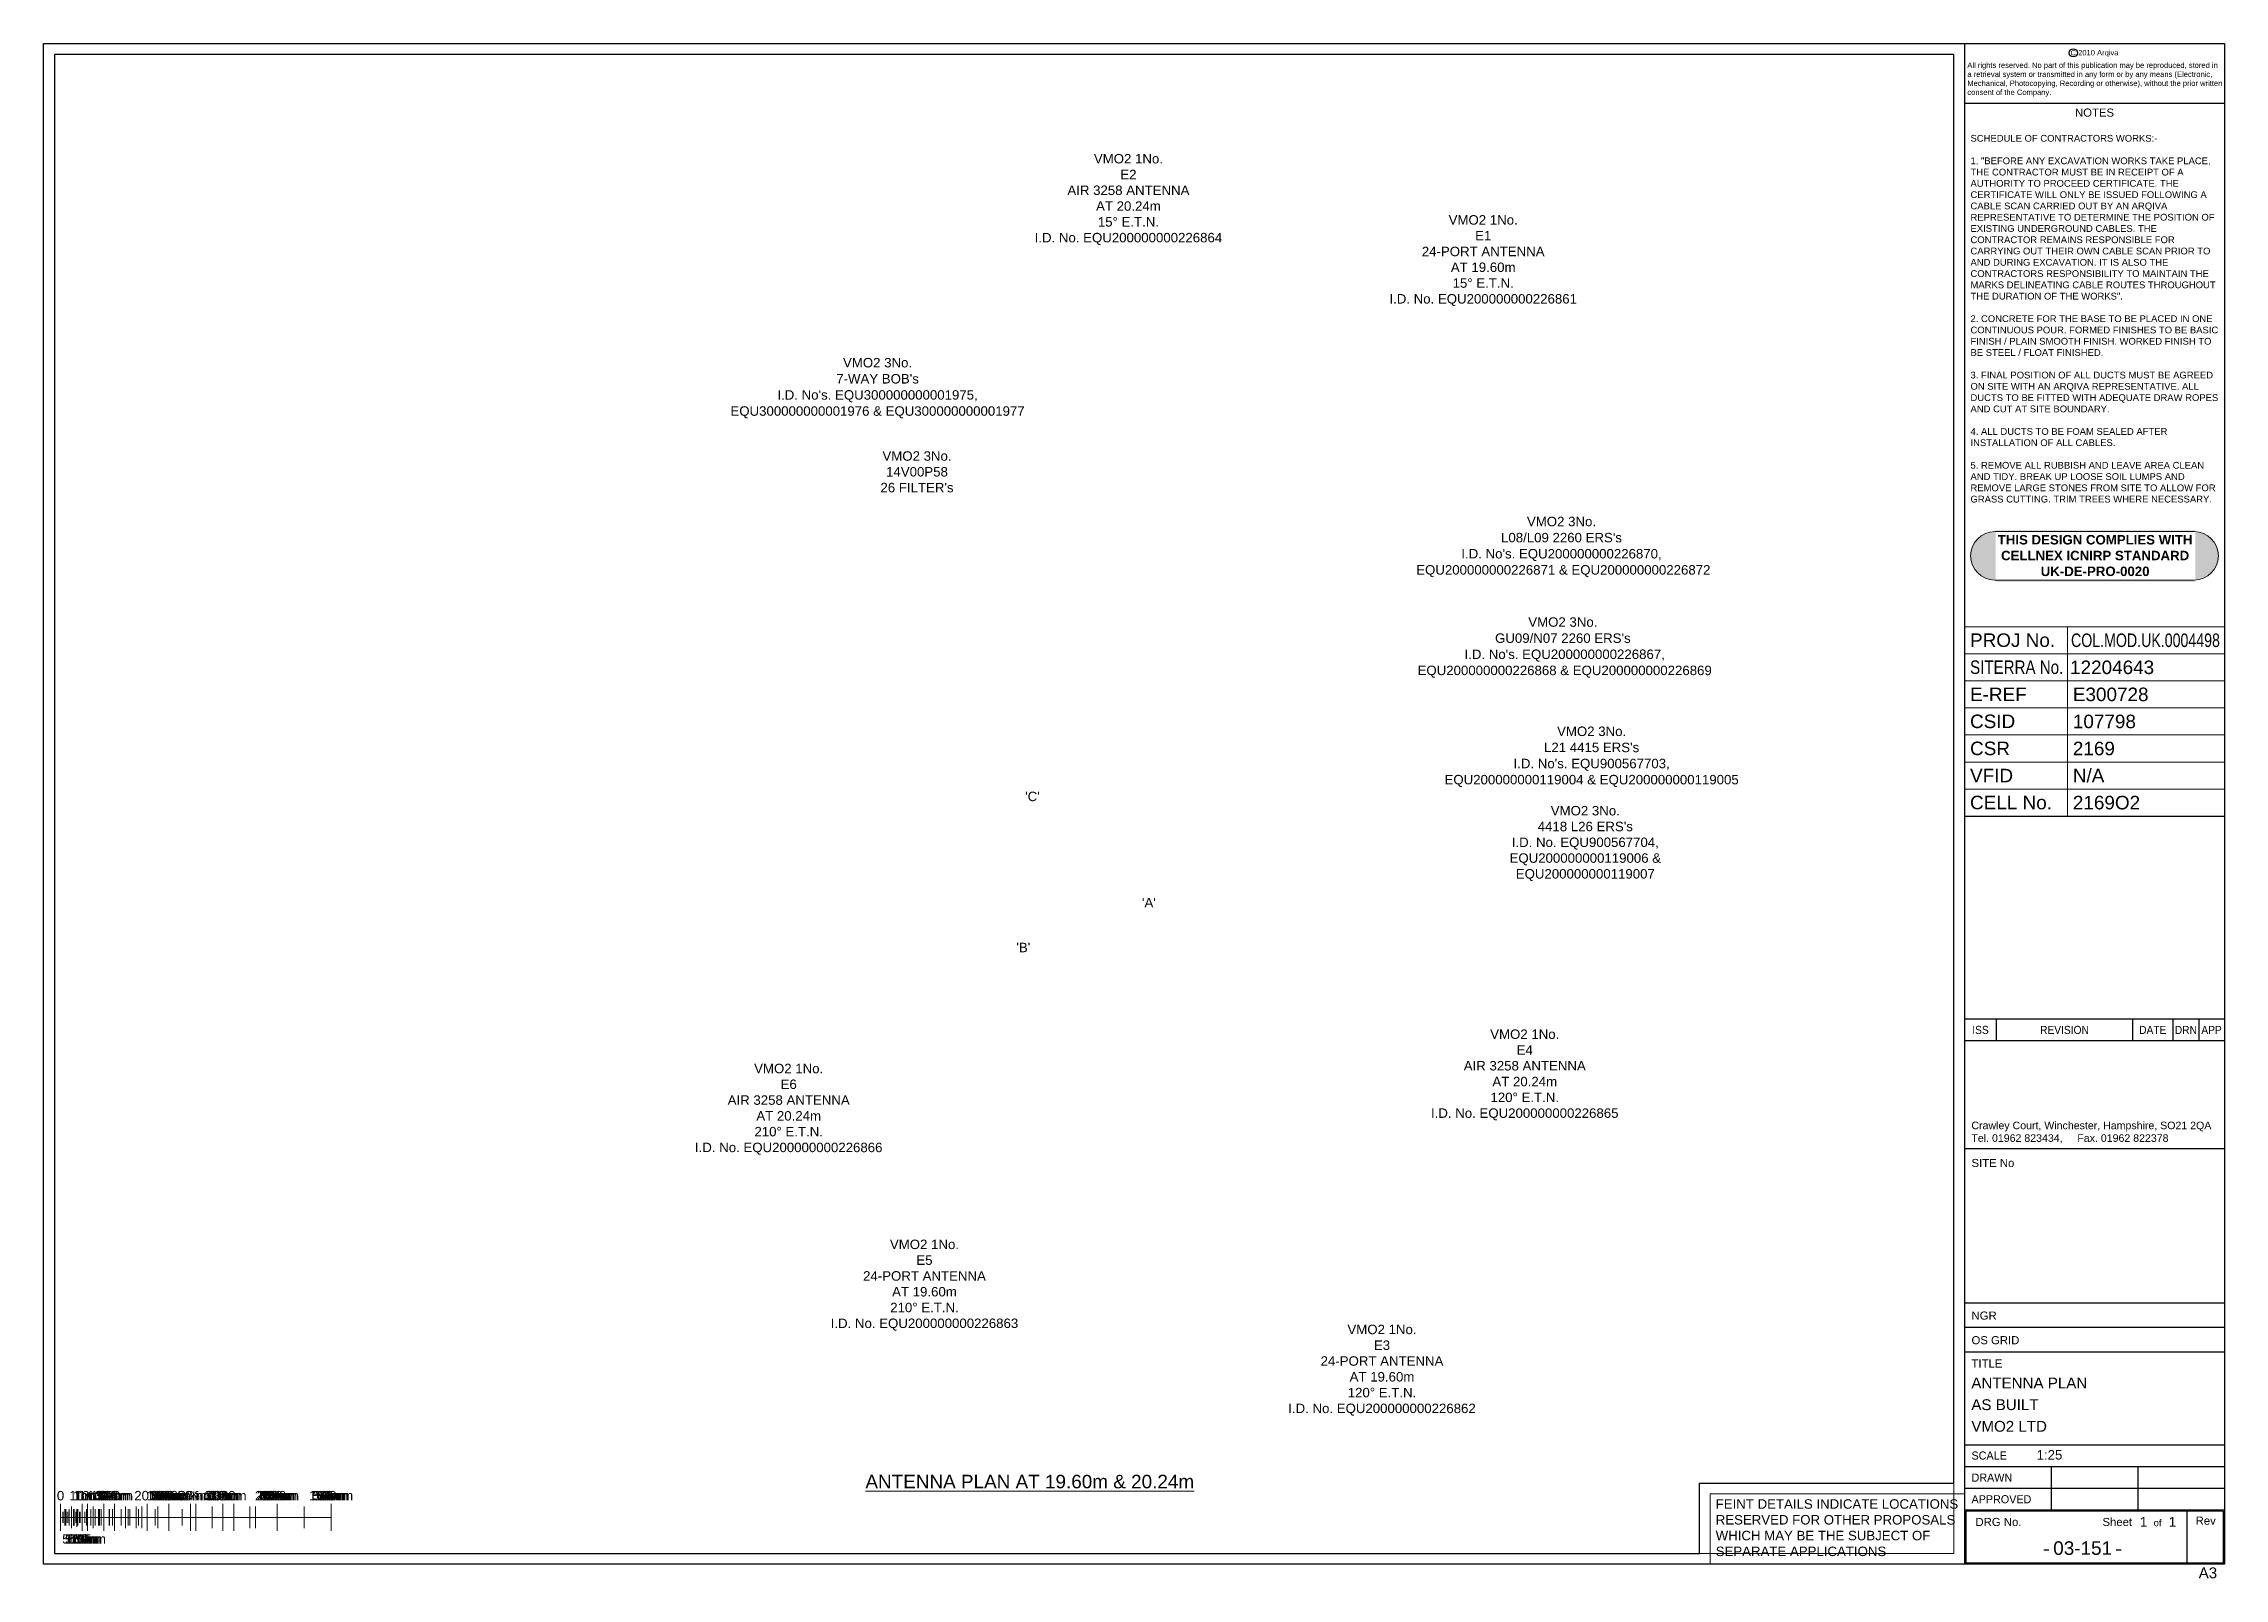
# Paper-space layout '03-151 VMO2 LTD ANTENNA PLAN' of a CAD drawing. Header units: millimetres. Extents: x 0 to 403, y -3 to 281.
import ezdxf
from ezdxf.enums import TextEntityAlignment as Align

# ---------------------------------------------------------------- set-up
doc = ezdxf.new("R2010")
doc.units = ezdxf.units.MM
doc.header["$LTSCALE"] = 30
doc.layers.add('ACAD ENTITIES HIDDEN', color=7, linetype='Continuous')
doc.layers.add('BORDER', color=7, linetype='Continuous', lineweight=25)
doc.layers.add('TEXT AND DIMENSIONS', color=7, linetype='Continuous', lineweight=13)
doc.layers.add('VIEWPORTS', color=7, linetype='Continuous', plot=False)
doc.styles.add('textstyle3', font='arial.ttf')
doc.styles.add('textstyle4', font='arial.ttf', dxfattribs={"width": 0.9})
doc.styles.add('textstyle5', font='arial.ttf', dxfattribs={"width": 0.95})

# ---------------------------------------------------------------- blocks, each defined once
blk = doc.blocks.new('A3MAS')
at = {"layer": 'BORDER'}
for p, q in [((0, 281), (403, 281)), ((0, 0), (0, 281)), ((355, 281), (355, 0)), ((403, 281), (403, 0)), ((355, 270), (403, 270)), ((355, 138.24), (403, 138.24)), ((403, 100.74), (355, 100.74)), ((403, 96.74), (355, 96.74)), ((360.85, 100.74), (360.85, 96.74)), ((386.04, 100.74), (386.04, 96.74)), ((393.5, 100.74), (393.5, 96.74)), ((398.25, 100.74), (398.25, 96.74)), ((403, 76.74), (355, 76.74)), ((403, 48.21), (355, 48.21)), ((403, 43.71), (355, 43.71)), ((403, 39.21), (355, 39.21)), ((403, 22), (355, 22)), ((403, 18), (355, 18)), ((371, 18), (371, 10)), ((387, 18), (387, 10)), ((403, 14), (355, 14)), ((403, 10), (355, 10)), ((355.2, 9.8), (355.2, 0.2)), ((402.8, 9.8), (355.2, 9.8)), ((396.05, 9.8), (396.05, 0.2)), ((402.8, 9.8), (402.8, 0.2)), ((403, 0), (0, 0)), ((402.8, 0.2), (355.2, 0.2))]:
    blk.add_line(p, q, dxfattribs=at)
at = {"layer": 'BORDER', "const_width": 0.25}
for points in [[(369.61, 2.64), (370.61, 2.64)], [(382.95, 2.64), (383.95, 2.64)]]:
    blk.add_lwpolyline(points, dxfattribs=at)
at = {"layer": 'BORDER'}
blk.add_circle((375.08, 279.3), 0.764, dxfattribs=at)
at = {"layer": 'BORDER', "style": 'textstyle3'}
blk.add_text('NOTES', height=1.5, dxfattribs=at).set_placement((379, 267.5), align=Align.CENTER)
at = {"layer": 'BORDER'}
for s, style, width, p in [('ISS', 'textstyle4', 0.9, (357.93, 98.73)), ('REVISION', 'textstyle4', 0.9, (373.45, 98.73)), ('DATE', 'textstyle4', 0.9, (389.77, 98.73)), ('DRN', 'textstyle4', 0.9, (395.88, 98.73)), ('APP', 'textstyle4', 0.9, (400.63, 98.73)), ('DRAWN', 'textstyle5', 0.95, (360.03, 16)), ('APPROVED', 'textstyle5', 0.95, (361.8, 12))]:
    blk.add_text(s, height=1.5, dxfattribs=dict(at, style=style, width=width)).set_placement(p, align=Align.MIDDLE_CENTER)
at = {"layer": 'BORDER', "style": 'textstyle3'}
for s, p in [('SITE No', (356.27, 73.39)), ('NGR', (356.27, 45.19)), ('OS GRID', (356.27, 40.64)), ('TITLE', (356.27, 36.33)), ('DRG No.', (357, 7.05))]:
    blk.add_text(s, height=1.5, dxfattribs=at).set_placement(p)
at = {"layer": 'BORDER', "style": 'textstyle5', "width": 0.95}
blk.add_text('SCALE', height=1.5, dxfattribs=at).set_placement((356.27, 19.33))
at = {"layer": 'BORDER', "style": 'textstyle3'}
for s, height, p in [('Sheet', 1.5, (383.21, 7.83)), ('of', 1.25, (390.65, 7.67)), ('Rev', 1.5, (399.55, 8.03))]:
    blk.add_text(s, height=height, dxfattribs=at).set_placement(p, align=Align.MIDDLE)
for s, insert, char_height, attachment_point in [('C 2010 Arqiva', (379, 279.82), 1, 2), ('A3', (399.96, -1.61), 2, 5)]:
    blk.add_mtext(s, dxfattribs=dict(at, insert=insert, char_height=char_height, attachment_point=attachment_point))
at = {"layer": 'BORDER', "attachment_point": 1, "style": 'textstyle3'}
for s, insert, char_height, width in [('All rights reserved. No part of this publication may be reproduced, stored in a retrieval system or transmitted in any form or by any means (Electronic, Mechanical, Photocopying, Recording or otherwise), without the prior written consent of the Company.', (355.5, 277.51), 1, 47), ('Crawley Court, Winchester, Hampshire, SO21 2QA\\PTel. 01962 823434,     Fax. 01962 822378', (356.25, 81.78), 1.4, 45.75)]:
    blk.add_mtext(s, dxfattribs=dict(at, insert=insert, char_height=char_height, width=width))
at = {"layer": 'BORDER', "style": 'textstyle3'}
for tag, p, height in [('TITLE1', (356.24, 32.48), 2), ('TITLE2', (356.24, 28.48), 2), ('TITLE3', (356.24, 24.48), 2), ('SCALE', (368.3, 19.33), 1.75)]:
    blk.add_attdef(tag, p, '', height=height, dxfattribs=at)
for tag, height, p in [('SHTNO', 1.8, (388.07, 7.83)), ('SHTOF', 1.8, (393.4, 7.83)), ('USERIDCATEGORY', 2.5, (376.81, 2.98))]:
    blk.add_attdef(tag, text='', height=height, dxfattribs=at).set_placement(p, align=Align.MIDDLE)
blk = doc.blocks.new('*U37')
at = {"layer": 'TEXT AND DIMENSIONS'}
for p, q in [((0, 2.5), (0, -2.5)), ((0, 2.5), (0, -2.5)), ((0, 2.5), (0, -2.5)), ((0, 2.5), (0, -2.5)), ((0, 2.5), (0, -2.5)), ((0, 2.5), (0, -2.5)), ((0, 2.5), (0, -2.5)), ((0, 2.5), (0, -2.5)), ((0, 2.5), (0, -2.5)), ((0, 2.5), (0, -2.5)), ((0, 2.5), (0, -2.5)), ((0, 2.5), (0, -2.5)), ((0, 2.5), (0, -2.5)), ((0, 0), (40, 0)), ((0, 0), (50, 0)), ((0, 0), (40, 0)), ((0, 0), (40, 0)), ((0, 0), (50, 0)), ((0, 0), (50, 0)), ((0, 0), (50, 0)), ((0, 0), (40, 0)), ((0, 0), (50, 0)), ((0, 0), (50, 0)), ((0, 0), (50, 0)), ((0, 0), (40, 0)), ((0, 0), (40, 0)), ((0, 0), (50, 0)), ((0, 0), (40, 0)), ((0, 0), (40, 0)), ((0, 0), (40, 0)), ((0, 0), (40, 0)), ((0.4, 1), (0.4, -1)), ((0.5, 1), (0.5, -1)), ((0.8, 1.5), (0.8, -1.5)), ((0.8, 1.5), (0.8, -1.5)), ((0.8, 1), (0.8, -1)), ((1, 1.5), (1, -1.5)), ((1, 1.5), (1, -1.5)), ((1, 1.5), (1, -1.5)), ((1, 1.5), (1, -1.5)), ((1, 1.5), (1, -1.5)), ((1, 1), (1, -1)), ((1.2, 1), (1.2, -1)), ((1.5, 1), (1.5, -1)), ((1.6, 1.5), (1.6, -1.5)), ((1.6, 1.5), (1.6, -1.5)), ((1.6, 1), (1.6, -1)), ((2, 2), (2, -2)), ((2, 2), (2, -2)), ((2, 2), (2, -2)), ((2, 2), (2, -2)), ((2, 2), (2, -2)), ((2, 1.5), (2, -1.5)), ((2, 1.5), (2, -1.5)), ((2, 1.5), (2, -1.5)), ((2, 1.5), (2, -1.5)), ((2, 1), (2, -1)), ((2.4, 1.5), (2.4, -1.5)), ((2.4, 1.5), (2.4, -1.5)), ((2.4, 1), (2.4, -1)), ((2.5, 1.5), (2.5, -1.5)), ((2.5, 1.5), (2.5, -1.5)), ((2.8, 1), (2.8, -1)), ((3, 1.5), (3, -1.72)), ((3, 1.5), (3, -1.72)), ((3, 1.5), (3, -1.72)), ((3, 1.5), (3, -1.72)), ((3, 1.5), (3, -1.72)), ((3, 1), (3, -1)), ((3.2, 1.5), (3.2, -1.5)), ((3.2, 1.5), (3.2, -1.5)), ((3.2, 1), (3.2, -1)), ((3.5, 1), (3.5, -1)), ((3.6, 1), (3.6, -1)), ((4, 2.5), (4, -2.5)), ((4, 2.5), (4, -2.5)), ((4, 2.5), (4, -2.5)), ((4, 2), (4, -2)), ((4, 2), (4, -2)), ((4, 2), (4, -2)), ((4, 2), (4, -2)), ((4, 2), (4, -2)), ((4, 2), (4, -2)), ((4, 2), (4, -2)), ((4, 1), (4, -1)), ((4.5, 1), (4.5, -1)), ((4.8, 1.5), (4.8, -1.5)), ((4.8, 1.5), (4.8, -1.5)), ((5, 2.5), (5, -2.5)), ((5, 2.5), (5, -2.5)), ((5, 1.5), (5, -1.5)), ((5, 1.5), (5, -1.5)), ((5, 1.5), (5, -1.5)), ((5, 1.5), (5, -1.5)), ((5, 1.5), (5, -1.5)), ((5.6, 1.5), (5.6, -1.5)), ((5.6, 1.5), (5.6, -1.5)), ((6, 2), (6, -2)), ((6, 2), (6, -2)), ((6, 2), (6, -2)), ((6, 2), (6, -2)), ((6, 2), (6, -2)), ((6, 1.5), (6, -1.5)), ((6, 1.5), (6, -1.5)), ((6, 1.5), (6, -1.5)), ((6, 1.5), (6, -1.5)), ((6.4, 1.5), (6.4, -1.5)), ((6.4, 1.5), (6.4, -1.5)), ((7, 1.5), (7, -1.5)), ((7, 1.5), (7, -1.5)), ((7, 1.5), (7, -1.5)), ((7, 1.5), (7, -1.5)), ((7, 1.5), (7, -1.5)), ((7.2, 1.5), (7.2, -1.5)), ((7.2, 1.5), (7.2, -1.5)), ((7.5, 1.5), (7.5, -1.5)), ((7.5, 1.5), (7.5, -1.5)), ((8, 2.5), (8, -2.5)), ((8, 2.5), (8, -2.5)), ((8, 2), (8, -2)), ((8, 2), (8, -2)), ((8, 2), (8, -2)), ((8, 2), (8, -2)), ((8, 2), (8, -2)), ((8, 2), (8, -2)), ((8, 2), (8, -2)), ((8, 2), (8, -2)), ((9, 1.5), (9, -1.5)), ((9, 1.5), (9, -1.5)), ((9.07, 1.5), (9.07, -1.5)), ((9.07, 1.5), (9.07, -1.5)), ((9.07, 1.5), (9.07, -1.5)), ((9.6, 1.5), (9.6, -1.5)), ((10, 2.5), (10, -2.5)), ((10, 2.5), (10, -2.5)), ((10, 2.5), (10, -2.5)), ((10, 2.5), (10, -2.5)), ((10, 2.5), (10, -2.5)), ((10, 2.5), (10, -2.5)), ((10, 2.5), (10, -2.5)), ((10, 2), (10, -2)), ((10, 2), (10, -2)), ((10, 1.5), (10, -1.5)), ((10, 1.5), (10, -1.5)), ((10, 1.5), (10, -1.5)), ((10, 1.5), (10, -1.5)), ((10, 1.5), (10, -1.5)), ((11.2, 1.5), (11.2, -1.5)), ((12, 2), (12, -2)), ((12, 2), (12, -2)), ((12, 2), (12, -2)), ((12, 2), (12, -2)), ((12, 2), (12, -2)), ((12, 2), (12, -2)), ((12, 2), (12, -2)), ((12, 2), (12, -2)), ((12, 2), (12, -2)), ((12.5, 1.5), (12.5, -1.5)), ((12.5, 1.5), (12.5, -1.5)), ((12.8, 1.5), (12.8, -1.5)), ((14, 2), (14, -2)), ((14, 2), (14, -2)), ((14, 2), (14, -2)), ((14, 2), (14, -2)), ((14, 2), (14, -2)), ((14, 1.5), (14, -1.5)), ((14, 1.5), (14, -1.5)), ((14, 1.5), (14, -1.5)), ((14, 1.5), (14, -1.5)), ((14, 1.5), (14, -1.5)), ((14.4, 1.5), (14.4, -1.5)), ((15, 2), (15, -2)), ((15, 2), (15, -2)), ((16, 2.5), (16, -2.5)), ((16, 2), (16, -2)), ((16, 2), (16, -2)), ((16, 2), (16, -2)), ((16, 2), (16, -2)), ((16, 2), (16, -2)), ((16, 2), (16, -2)), ((16, 2), (16, -2)), ((16, 2), (16, -2)), ((16, 2), (16, -2)), ((17.5, 1.5), (17.5, -1.5)), ((17.5, 1.5), (17.5, -1.5)), ((18, 2), (18, -2)), ((18, 2), (18, -2)), ((18, 2), (18, -2)), ((18, 2), (18, -2)), ((18, 2), (18, -2)), ((18, 1.5), (18, -1.5)), ((18, 1.5), (18, -1.5)), ((18, 1.5), (18, -1.5)), ((18, 1.5), (18, -1.5)), ((18, 1.5), (18, -1.5)), ((20, 2.5), (20, -2.5)), ((20, 2.5), (20, -2.5)), ((20, 2.5), (20, -2.5)), ((20, 2.5), (20, -2.5)), ((20, 2.5), (20, -2.5)), ((20, 2.5), (20, -2.5)), ((20, 2.5), (20, -2.5)), ((20, 2.5), (20, -2.5)), ((20, 2.5), (20, -2.5)), ((20, 2.5), (20, -2.5)), ((20, 2), (20, -2)), ((20, 2), (20, -2)), ((20, 2), (20, -2)), ((22.5, 1.5), (22.5, -1.5)), ((22.5, 1.5), (22.5, -1.5)), ((24, 2.5), (24, -2.5)), ((24, 2), (24, -2)), ((24, 2), (24, -2)), ((24, 2), (24, -2)), ((25, 2.5), (25, -2.5)), ((25, 2.5), (25, -2.5)), ((28, 2), (28, -2)), ((28, 2), (28, -2)), ((28, 2), (28, -2)), ((30, 2.5), (30, -2.5)), ((30, 2.5), (30, -2.5)), ((30, 2), (30, -2)), ((30, 2), (30, -2)), ((32, 2.5), (32, -2.5)), ((32, 2), (32, -2)), ((32, 2), (32, -2)), ((32, 2), (32, -2)), ((35, 2), (35, -2)), ((35, 2), (35, -2)), ((36, 2), (36, -2)), ((36, 2), (36, -2)), ((36, 2), (36, -2)), ((40, 2.5), (40, -2.5)), ((40, 2.5), (40, -2.5)), ((40, 2.5), (40, -2.5)), ((40, 2.5), (40, -2.5)), ((40, 2.5), (40, -2.5)), ((40, 2.5), (40, -2.5)), ((40, 2.5), (40, -2.5)), ((40, 2.5), (40, -2.5)), ((40, 2.5), (40, -2.5)), ((40, 2.5), (40, -2.5)), ((40, 2.5), (40, -2.5)), ((40, 2), (40, -2)), ((40, 2), (40, -2)), ((45, 2), (45, -2)), ((45, 2), (45, -2)), ((50, 2.5), (50, -2.5)), ((50, 2.5), (50, -2.5)), ((50, 2.5), (50, -2.5)), ((50, 2.5), (50, -2.5))]:
    blk.add_line(p, q, dxfattribs=at)
at = {"layer": 'TEXT AND DIMENSIONS', "flags": 128}
for points in [[(0, 2.5), (0, -2.5)], [(0, 2.5), (0, -2.5)], [(0, 2.5), (0, -2.5)], [(0, 2.5), (0, -2.5)], [(0, 2.5), (0, -2.5)], [(0, 2.5), (0, -2.5)], [(0, 2.5), (0, -2.5)], [(0, 0), (50, 0)], [(0, 0), (40, 0)], [(1, 1.5), (1, -1.5)], [(1, 1.5), (1, -1.5)], [(1, 1.5), (1, -1.5)], [(2, 1.5), (2, -1.5)], [(2, 1.5), (2, -1.5)], [(2, 1.5), (2, -1.5)], [(3, 1.5), (3, -1.5)], [(3, 1.5), (3, -1.5)], [(3, 1.5), (3, -1.5)], [(4, 2), (4, -2)], [(4, 1.5), (4, -1.5)], [(4, 1.5), (4, -1.5)], [(4, 1.5), (4, -1.5)], [(5, 2), (5, -2)], [(5, 2), (5, -2)], [(5, 2), (5, -2)], [(6, 1.5), (6, -1.5)], [(6, 1.5), (6, -1.5)], [(6, 1.5), (6, -1.5)], [(7, 1.5), (7, -1.5)], [(7, 1.5), (7, -1.5)], [(7, 1.5), (7, -1.5)], [(8, 2), (8, -2)], [(8, 1.5), (8, -1.5)], [(8, 1.5), (8, -1.5)], [(8, 1.5), (8, -1.5)], [(9, 1.5), (9, -1.5)], [(9, 1.5), (9, -1.5)], [(9, 1.5), (9, -1.5)], [(10, 2.5), (10, -2.5)], [(10, 2.5), (10, -2.5)], [(10, 2.5), (10, -2.5)], [(12, 2), (12, -2)], [(16, 2), (16, -2)], [(20, 2.5), (20, -2.5)], [(20, 2.5), (20, -2.5)], [(20, 2.5), (20, -2.5)], [(20, 2.5), (20, -2.5)], [(25, 2.5), (25, -2.5)], [(30, 2.5), (30, -2.5)], [(40, 2.5), (40, -2.5)], [(40, 2.5), (40, -2.5)], [(40, 2.5), (40, -2.5)], [(50, 2.5), (50, -2.5)], [(50, 2.5), (50, -2.5)], [(50, 2.5), (50, -2.5)], [(50, 2.5), (50, -2.5)], [(50, 2.5), (50, -2.5)]]:
    blk.add_lwpolyline(points, dxfattribs=at)
at = {"layer": 'TEXT AND DIMENSIONS'}
for points in [[(1, 1.5), (1, -1.5)], [(1, 1.5), (1, -1.5)], [(1, 1.5), (1, -1.5)], [(1, 1.5), (1, -1.5)], [(2, 1.5), (2, -1.5)], [(2, 1.5), (2, -1.5)], [(2, 1.5), (2, -1.5)], [(2, 1.5), (2, -1.5)], [(3, 1.5), (3, -1.5)], [(3, 1.5), (3, -1.5)], [(3, 1.5), (3, -1.5)], [(3, 1.5), (3, -1.5)], [(4, 1.5), (4, -1.5)], [(4, 1.5), (4, -1.5)], [(4, 1.5), (4, -1.5)], [(4, 1.5), (4, -1.5)], [(5, 2), (5, -2)], [(5, 2), (5, -2)], [(5, 2), (5, -2)], [(5, 2), (5, -2)], [(6, 1.5), (6, -1.5)], [(6, 1.5), (6, -1.5)], [(6, 1.5), (6, -1.5)], [(6, 1.5), (6, -1.5)], [(7, 1.5), (7, -1.5)], [(7, 1.5), (7, -1.5)], [(7, 1.5), (7, -1.5)], [(7, 1.5), (7, -1.5)], [(8, 1.5), (8, -1.5)], [(8, 1.5), (8, -1.5)], [(8, 1.5), (8, -1.5)], [(8, 1.5), (8, -1.5)], [(9, 1.5), (9, -1.5)], [(9, 1.5), (9, -1.5)], [(9, 1.5), (9, -1.5)], [(9, 1.5), (9, -1.5)], [(10, 2.5), (10, -2.5)], [(10, 2.5), (10, -2.5)], [(12, 1.5), (12, -1.5)], [(12, 1.5), (12, -1.5)], [(12, 1.5), (12, -1.5)], [(12, 1.5), (12, -1.5)], [(12, 1.5), (12, -1.5)], [(14, 1.5), (14, -1.5)], [(14, 1.5), (14, -1.5)], [(14, 1.5), (14, -1.5)], [(14, 1.5), (14, -1.5)], [(14, 1.5), (14, -1.5)], [(16, 1.5), (16, -1.5)], [(16, 1.5), (16, -1.5)], [(16, 1.5), (16, -1.5)], [(16, 1.5), (16, -1.5)], [(16, 1.5), (16, -1.5)], [(18, 1.5), (18, -1.5)], [(18, 1.5), (18, -1.5)], [(18, 1.5), (18, -1.5)], [(18, 1.5), (18, -1.5)], [(18, 1.5), (18, -1.5)], [(20, 2.5), (20, -2.5)], [(24, 2), (24, -2)], [(25, 2.5), (25, -2.5)], [(25, 2), (25, -2)], [(25, 2), (25, -2)], [(25, 2), (25, -2)], [(25, 2), (25, -2)], [(25, 2), (25, -2)], [(28, 2), (28, -2)], [(30, 2.5), (30, -2.5)], [(30, 2.5), (30, -2.5)], [(32, 2), (32, -2)], [(36, 2), (36, -2)], [(40, 2.5), (40, -2.5)], [(40, 2.5), (40, -2.5)]]:
    blk.add_lwpolyline(points, dxfattribs=at)
at = {"layer": 'TEXT AND DIMENSIONS', "char_height": 1.75, "attachment_point": 5, "style": 'textstyle3'}
for s, insert in [('0', (0, 4)), ('0', (0, 4)), ('0', (0, 4)), ('0', (0, 4)), ('0', (0, 4)), ('0', (0, 4)), ('0', (0, 4)), ('0', (0, 4)), ('0', (0, 4)), ('0', (0, 4)), ('0', (0, 4)), ('0', (0, 4)), ('0', (0, 4)), ('0', (0, 4)), ('0', (0, 4)), ('0', (0, 4)), ('0', (0, 4)), ('0', (0, 4)), ('0', (0, 4)), ('0', (0, 4)), ('10m', (4, 4)), ('1m', (4, 4)), ('10m', (5, 4)), ('1m', (5, 4)), ('100m', (8, 4)), ('10m', (8, 4)), ('50mm', (10, 4)), ('20mm', (10, 4)), ('10mm', (10, 4)), ('500m', (10, 4)), ('100m', (10, 4)), ('0.1m', (10, 4)), ('0.2m', (10, 4)), ('0.5m', (10, 4)), ('50m', (10, 4)), ('10m', (10, 4)), ('5m', (10, 4)), ('1m', (10, 4)), ('20m', (16, 4)), ('100mm', (20, 4)), ('1000m', (20, 4)), ('20mm', (20, 4)), ('500m', (20, 4)), ('200m', (20, 4)), ('250m', (20, 4)), ('100m', (20, 4)), ('0.2m', (20, 4)), ('0.5m', (20, 4)), ('50m', (20, 4)), ('20m', (20, 4)), ('10m', (20, 4)), ('5m', (20, 4)), ('2m', (20, 4)), ('1m', (20, 4)), ('50mm', (25, 4)), ('30m', (24, 4)), ('0.5m', (25, 4)), ('50m', (25, 4)), ('5m', (25, 4)), ('30mm', (30, 4)), ('300m', (30, 4)), ('0.3m', (30, 4)), ('30m', (30, 4)), ('3m', (30, 4)), ('40m', (32, 4)), ('200mm', (40, 4)), ('2000m', (40, 4)), ('1000m', (40, 4)), ('40mm', (40, 4)), ('400m', (40, 4)), ('500m', (40, 4)), ('200m', (40, 4)), ('100m', (40, 4)), ('0.4m', (40, 4)), ('40m', (40, 4)), ('50m', (40, 4)), ('20m', (40, 4)), ('10m', (40, 4)), ('4m', (40, 4)), ('2m', (40, 4)), ('1m', (40, 4)), ('100mm', (50, 4)), ('50mm', (50, 4)), ('500m', (50, 4)), ('100m', (50, 4)), ('0.5m', (50, 4)), ('50m', (50, 4)), ('10m', (50, 4)), ('5m', (50, 4)), ('1m', (50, 4)), ('5m', (2, -4)), ('5m', (2.5, -4)), ('100m', (4, -4)), ('0.1m', (4, -4)), ('50m', (4, -4)), ('10mm', (5, -4)), ('0.1m', (5, -4)), ('0.5m', (5, -4)), ('5mm', (5, -4)), ('5m', (4, -4)), ('50m', (5, -4)), ('5m', (5, -4))]:
    blk.add_mtext(s, dxfattribs=dict(at, insert=insert))

psp = doc.layouts.new('03-151 VMO2 LTD ANTENNA PLAN')

# ---------------------------------------------------------------- hatches: boundary and pattern name
at = {"layer": 'TEXT AND DIMENSIONS', "transparency": 33554687}
h = psp.add_hatch(color=3, dxfattribs=at)
edge = h.paths.add_edge_path(flags=0)
edge.add_arc((397.42, 186.34), 4.47, 270, 450)
edge.add_line((397.42, 190.81), (360.58, 190.81))
edge.add_arc((360.58, 186.34), 4.47, 90, 270)
edge.add_line((360.58, 181.87), (397.42, 181.87))
h.paths.add_polyline_path([(360.74, 181.56), (397.61, 181.56), (397.61, 191.06), (360.74, 191.06)], flags=0)

# ---------------------------------------------------------------- linework, layer by layer
at = {"layer": 'TEXT AND DIMENSIONS'}
for p, q in [((355, 173.24), (403, 173.24)), ((374, 163.24), (374, 173.24)), ((355, 168.24), (403, 168.24)), ((355, 163.24), (403, 163.24)), ((374, 158.24), (374, 163.24)), ((355, 158.24), (403, 158.24)), ((374, 153.24), (374, 158.24)), ((355, 153.24), (403, 153.24)), ((374, 148.24), (374, 153.24)), ((355, 148.24), (403, 148.24)), ((374, 143.24), (374, 148.24)), ((355, 143.24), (403, 143.24)), ((374, 138.24), (374, 143.24)), ((355, 13), (308, 13)), ((308, 13), (308, 0))]:
    psp.add_line(p, q, dxfattribs=at)
at = {"layer": 'TEXT AND DIMENSIONS', "color": 3}
psp.add_lwpolyline([(360.58, 181.87, -1), (360.58, 190.81), (397.42, 190.81, -1), (397.42, 181.87)], format="xyb", close=True, dxfattribs=at)
at = {"layer": 'VIEWPORTS'}
psp.add_lwpolyline([(353, 15), (353, 279), (2, 279), (2, 2), (306, 2), (306, 15)], close=True, dxfattribs=at)

# ---------------------------------------------------------------- block references
at = {"layer": 'BORDER'}
psp.add_blockref('A3MAS', (0, 0), dxfattribs=at).add_auto_attribs({'USERIDCATEGORY': '03-151', 'SCALE': '1:25', 'SHTNO': '1', 'SHTOF': '1', 'TITLE1': 'ANTENNA PLAN', 'TITLE2': 'AS BUILT', 'TITLE3': 'VMO2 LTD'})
at = {"layer": 'TEXT AND DIMENSIONS'}
psp.add_blockref('*U37', (3.13, 8.65), dxfattribs=at)

# ---------------------------------------------------------------- texts
at = {"layer": 'ACAD ENTITIES HIDDEN', "insert": (356.08, 264.13), "char_height": 1.25, "width": 46, "attachment_point": 1, "style": 'textstyle3'}
psp.add_mtext('SCHEDULE OF CONTRACTORS WORKS:-\\P\\P1. "BEFORE ANY EXCAVATION WORKS TAKE PLACE, THE CONTRACTOR MUST BE IN RECEIPT OF A AUTHORITY TO PROCEED CERTIFICATE. THE CERTIFICATE WILL ONLY BE ISSUED FOLLOWING A CABLE SCAN CARRIED OUT BY AN ARQIVA REPRESENTATIVE TO DETERMINE THE POSITION OF EXISTING UNDERGROUND CABLES. THE CONTRACTOR REMAINS RESPONSIBLE FOR CARRYING OUT THEIR OWN CABLE SCAN PRIOR TO AND DURING EXCAVATION. IT IS ALSO THE CONTRACTORS RESPONSIBILITY TO MAINTAIN THE MARKS DELINEATING CABLE ROUTES THROUGHOUT THE DURATION OF THE WORKS".\\P\\P2. CONCRETE FOR THE BASE TO BE PLACED IN ONE CONTINUOUS POUR. FORMED FINISHES TO BE BASIC FINISH / PLAIN SMOOTH FINISH. WORKED FINISH TO BE STEEL / FLOAT FINISHED.\\P\\P3. FINAL POSITION OF ALL DUCTS MUST BE AGREED ON SITE WITH AN ARQIVA REPRESENTATIVE. ALL DUCTS TO BE FITTED WITH ADEQUATE DRAW ROPES AND CUT AT SITE BOUNDARY.\\P\\P4. ALL DUCTS TO BE FOAM SEALED AFTER INSTALLATION OF ALL CABLES.\\P\\P5. REMOVE ALL RUBBISH AND LEAVE AREA CLEAN AND TIDY. BREAK UP LOOSE SOIL LUMPS AND REMOVE LARGE STONES FROM SITE TO ALLOW FOR GRASS CUTTING. TRIM TREES WHERE NECESSARY.', dxfattribs=at)
at = {"layer": 'TEXT AND DIMENSIONS', "style": 'textstyle3'}
psp.add_text('12204643', height=2.5, dxfattribs=at).set_placement((374.48, 164.49))
for s, insert, char_height, width, attachment_point in [('VMO2 1No.\\PE2\\PAIR 3258 ANTENNA\\PAT 20.24m\\P15° E.T.N.\\PI.D. No. EQU200000000226864 ', (200.47, 252.2), 1.75, 34.5579, 5), ('VMO2 1No. \\PE1\\P24-PORT ANTENNA\\P{\\fArial|b0|i0|c238|p34;AT }19.60m{\\fArial|b0|i0|c238|p34;\\P}15%%D E.T.N.\\PI.D. No. EQU200000000226861', (266.03, 240.89), 1.75, 34.2273, 5), ("\\pxqc;VMO2 3No. \\P14V00P58 \\P26 FILTER's ", (161.4, 201.86), 1.75, 13.4326, 5), ('{\\W0.75;COL.MOD.UK.0004498}', (374.66, 171.99), 2.5, 36.8717, 1), ("'C'", (182.73, 141.87), 1.75, 19.6934, 5), ("\\pxqc;VMO2 3No. \\P4418 L26 ERS's \\PI.D. No. EQU900567704, EQU200000000119006 & EQU200000000119007 ", (284.9, 133.17), 1.75, 34.5651, 5), ("'A'", (204.25, 122.26), 1.75, 19.6934, 5), ("'B'", (181.05, 113.96), 1.75, 19.6934, 5), ('VMO2 1No.\\PE4\\PAIR 3258 ANTENNA\\PAT 20.24m\\P120° E.T.N.\\PI.D. No. EQU200000000226865 ', (273.71, 90.41), 1.75, 34.5579, 5), ('VMO2 1No.\\PE6\\PAIR 3258 ANTENNA\\PAT 20.24m\\P210° E.T.N.\\PI.D. No. EQU200000000226866 ', (137.69, 84.07), 1.75, 34.5579, 5), ('VMO2 1No. \\PE5\\P24-PORT ANTENNA\\P{\\fArial|b0|i0|c238|p34;AT }19.60m{\\fArial|b0|i0|c238|p34;\\P}210%%D E.T.N.\\PI.D. No. EQU200000000226863', (162.78, 51.57), 1.75, 34.5651, 5), ('VMO2 1No. \\PE3\\P24-PORT ANTENNA\\P{\\fArial|b0|i0|c238|p34;AT }19.60m{\\fArial|b0|i0|c238|p34;\\P}120%%D E.T.N.\\PI.D. No. EQU200000000226862', (247.33, 35.85), 1.75, 34.5472, 5), ('{\\LANTENNA PLAN AT 19.60m & 20.24m}', (182.24, 16.52), 2.5, 60.5588, 2), ('FEINT DETAILS INDICATE LOCATIONS RESERVED FOR OTHER PROPOSALS WHICH MAY BE THE SUBJECT OF SEPARATE APPLICATIONS', (309, 12), 1.75, 48.6012, 1)]:
    psp.add_mtext(s, dxfattribs=dict(at, insert=insert, char_height=char_height, width=width, attachment_point=attachment_point))
at = {"layer": 'TEXT AND DIMENSIONS', "char_height": 1.75, "attachment_point": 5, "line_spacing_factor": 1.020982, "style": 'textstyle3'}
for s, insert, width in [("\\pxqc;VMO2 3No. \\P7-WAY BOB's \\PI.D. No's. EQU300000000001975, \\PEQU300000000001976 & EQU300000000001977", (154.11, 217.33), 54.2806), ("\\pxqc,t30;VMO2 3No. \\PL08/L09 2260 ERS's \\PI.D. No's. EQU200000000226870,\\P EQU200000000226871 & EQU200000000226872", (280.5, 187.98), 54.942), ("\\pxqc,t30;VMO2 3No. \\PGU09/N07 2260 ERS's\\P I.D. No's. EQU200000000226867,\\P EQU200000000226868 & EQU200000000226869", (280.75, 169.4), 54.9634), ("\\pxqc;VMO2 3No. \\PL21 4415{\\A1; ERS's} \\PI.D. No's. EQU900567703, \\PEQU200000000119004 & EQU200000000119005", (286.07, 149.21), 54.2938)]:
    psp.add_mtext(s, dxfattribs=dict(at, insert=insert, width=width))
at = {"layer": 'TEXT AND DIMENSIONS', "color": 3, "insert": (361.2, 190.19), "char_height": 1.75, "width": 35.8233, "attachment_point": 1, "style": 'textstyle3'}
psp.add_mtext('\\pxqc;{\\fArial|b1|i0|c0|p34;THIS DESIGN COMPLIES WITH\\PCELLNEX ICNIRP STANDARD\\PUK-DE-PRO-0020} ', dxfattribs=at)
at = {"layer": 'TEXT AND DIMENSIONS', "char_height": 2.5, "attachment_point": 4, "style": 'textstyle3'}
for s, insert in [('PROJ No.', (356, 170.74)), ('{\\W0.8;SITERRA No.}', (356, 165.74)), ('E-REF', (356, 160.74)), ('CSID', (356, 155.74)), ('CSR', (356, 150.74)), ('VFID', (356, 145.74)), ('CELL No.', (356, 140.74))]:
    psp.add_mtext(s, dxfattribs=dict(at, insert=insert))
at = {"layer": 'TEXT AND DIMENSIONS', "style": 'textstyle3'}
for tag, p in [('E300728', (375, 159.49)), ('107798', (375, 154.49)), ('2169', (375, 149.49)), ('N/A', (375, 144.49)), ('2169O2', (375, 139.49))]:
    psp.add_attdef(tag, p, '', height=2.5, dxfattribs=at)

# ---------------------------------------------------------------- viewports
at = {"layer": 'VIEWPORTS', "view_target_point": (215097.43, -42515.15)}
vp = psp.add_viewport(center=(177.5, 140.5), size=(351, 277), view_center_point=(67064.7, 118462.56), view_height=6925, status=4, dxfattribs=at)
vp.frozen_layers = ['VIEWPORTS']
at = {"layer": 'VIEWPORTS'}
psp.add_viewport(center=(379, 117.49), size=(48, 41.5), view_center_point=(24, 16.7), view_height=41.5, dxfattribs=at)
psp.add_viewport(center=(379, 38.37), size=(48, 76.739), view_center_point=(24, -50.12), view_height=76.739, status=3, dxfattribs=at)

doc.saveas('drawing.dxf')
